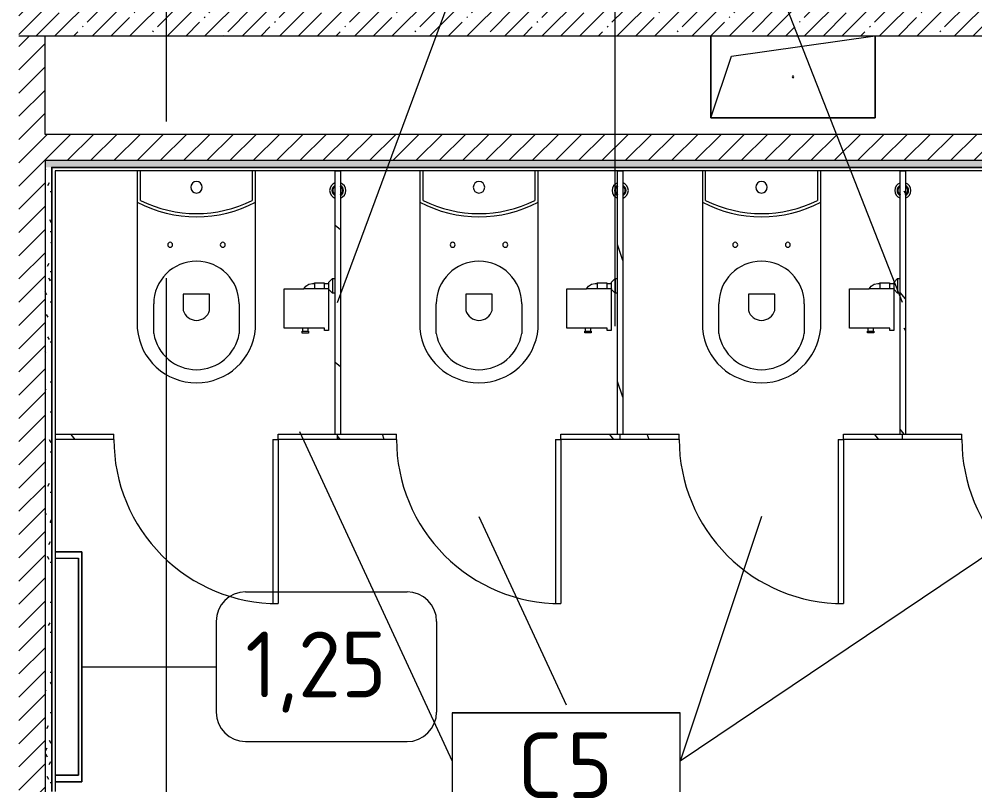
# Model space of a CAD drawing. Header units: millimetres. Extents: x 81566 to 292854, y -8553 to 29000.
# Drawn here: x 94211 to 97119, y 8101 to 10431 of the extents above; entities that cross this region are included whole.
import ezdxf

# ---------------------------------------------------------------- set-up
doc = ezdxf.new("R2010")
doc.units = ezdxf.units.MM
doc.linetypes.add('Осевая', pattern=[3175, 635, -476.25, 1587.5, -476.25])
for name, color, linetype, lineweight in [('A-DETL-GENF', 7, 'Continuous', 9), ('A-DOOR', 7, 'Continuous', 9), ('A-GENM', 7, 'Continuous', 9), ('A-GENM-IDEN', 7, 'Continuous', 9), ('A-WALL', 7, 'Continuous', 9), ('I-FURN-IDEN', 7, 'Continuous', 9), ('I-WALL', 7, 'Continuous', 9), ('P-SANR-FIXT-2', 7, 'Continuous', 13), ('Оси-2', 7, 'Осевая', 9)]:
    doc.layers.add(name, color=color, linetype=linetype, lineweight=lineweight)
for name, color, linetype, lineweight, true_color in [('A-DOOR-1', 7, 'Continuous', 9, 0xc0c0c0), ('A-WALL-1', 9, 'Continuous', 9, 0x808080), ('A-WALL-FNSH-1', 9, 'Continuous', 9, 0x808080), ('I-FURN-1', 9, 'Continuous', 9, 0x808080), ('P-SANR-FIXT-1', 9, 'Continuous', 13, 0x808080)]:
    doc.layers.add(name, color=color, linetype=linetype, lineweight=lineweight, true_color=true_color)
doc.styles.add('GOST Common', font='GOST_Common.ttf', dxfattribs={"height": 200})
pattern_1 = [(45, (0, 0), (-35.35534, 35.35534), [])]
pattern_2 = [(0, (0, 0), (121.92, 30.48), [10.058, -81.382, 10.058, -81.382, -487.68]), (0, (0, 0), (121.92, 30.48), [-182.88, 10.058, -172.822, 10.058, -81.382, -213.36]), (0, (0, 0), (121.92, 30.48), [-457.2, 10.058, -50.902, 10.058, -142.342]), (120, (45.72, 15.24), (-87.356454, 90.345817), [10.058, -81.382, 10.058, -81.382, -487.68]), (120, (45.72, 15.24), (-87.356454, 90.345817), [-182.88, 10.058, -172.822, 10.058, -81.382, -213.36]), (120, (45.72, 15.24), (-87.356454, 90.345817), [-457.2, 10.058, -50.902, 10.058, -142.342]), (240, (60.96, 76.2), (-34.563546, -120.825817), [10.058, -81.382, 10.058, -81.382, -487.68]), (240, (60.96, 76.2), (-34.563546, -120.825817), [-182.88, 10.058, -172.822, 10.058, -81.382, -213.36]), (240, (60.96, 76.2), (-34.563546, -120.825817), [-457.2, 10.058, -50.902, 10.058, -142.342])]
pattern_3 = [(288.435, (95141.21, 9160), (416.50086, -832.99954), [158.05, -1159.038]), (319.399, (95191.19, 9010.06), (2499.010644, -2082.486787), [76.799, -3763.143]), (316.848, (94833, 8960.08), (6247.5402574, -5830.957739), [182.691, -8951.868]), (289.983, (94966.28, 8835.13), (1249.49393, -3332.002656), [97.5, -4777.508]), (270, (94999.6, 9160), (416.5, -416.5), [83.3, -333.2]), (298.443, (94999.6, 9076.7), (-2915.5071394, 5414.4962996), [227.365, -11140.87]), (264.289, (95107.89, 8876.78), (416.5263, 3748.496867), [83.716, -4102.058]), (309.806, (95099.56, 8793.48), (-1666.01521, 2082.48651), [65.059, -3187.91])]
pattern_4 = [(288.435, (96001.21, 9160), (416.50086, -832.99954), [158.05, -1159.038]), (319.399, (96051.19, 9010.06), (2499.010644, -2082.486787), [76.799, -3763.143]), (316.848, (95693, 8960.08), (6247.5402574, -5830.957739), [182.691, -8951.868]), (289.983, (95826.28, 8835.13), (1249.49393, -3332.002656), [97.5, -4777.508]), (270, (95859.6, 9160), (416.5, -416.5), [83.3, -333.2]), (298.443, (95859.6, 9076.7), (-2915.5071394, 5414.4962996), [227.365, -11140.87]), (264.289, (95967.89, 8876.78), (416.5263, 3748.496867), [83.716, -4102.058]), (309.806, (95959.56, 8793.48), (-1666.01521, 2082.48651), [65.059, -3187.91])]
pattern_5 = [(288.435, (96861.21, 9160), (416.50086, -832.99954), [158.05, -1159.038]), (319.399, (96911.19, 9010.06), (2499.010644, -2082.486787), [76.799, -3763.143]), (316.848, (96553, 8960.08), (6247.5402574, -5830.957739), [182.691, -8951.868]), (289.983, (96686.28, 8835.13), (1249.49393, -3332.002656), [97.5, -4777.508]), (270, (96719.6, 9160), (416.5, -416.5), [83.3, -333.2]), (298.443, (96719.6, 9076.7), (-2915.5071394, 5414.4962996), [227.365, -11140.87]), (264.289, (96827.89, 8876.78), (416.5263, 3748.496867), [83.716, -4102.058]), (309.806, (96819.56, 8793.48), (-1666.01521, 2082.48651), [65.059, -3187.91])]

# ---------------------------------------------------------------- blocks, each defined once
blk = doc.blocks.new('GM_Отверстие прямоугольное _в плите_ - Отверстие-V8-План расстановки мебели и оборудования 2 этажа в осях 23-33')
at = {"layer": 'A-GENM'}
for p, q in [((-250, -125), (-250, 125)), ((-250, 125), (-250, -125)), ((-187.5, 62.5), (250, 125)), ((250, 125), (250, -125)), ((250, -125), (250, 125)), ((-250, -125), (-187.5, 62.5)), ((250, -125), (-250, -125)), ((-250, -125), (250, -125))]:
    blk.add_line(p, q, dxfattribs=at)
for start, end in [(360, 180), (180, 360)]:
    blk.add_arc((0, 0), 2.5, start, end, dxfattribs=at)
blk = doc.blocks.new('Вешалка - 1_25-V73-План расстановки мебели и оборудования 2 этажа в осях 23-33')
at = {"layer": 'I-FURN-1'}
for p, q in [((350, 55), (-350, 55)), ((-350, 55), (-350, -26.5)), ((-350, -26.5), (-350, 55)), ((-350, 55), (350, 55)), ((-330.4, -26.5), (-330.4, 44.4)), ((-330.4, -26.5), (-330.4, 44.4)), ((-330.4, 44.4), (330.2, 44.4)), ((330.2, 44.4), (-330.4, 44.4)), ((330.2, 44.4), (330.2, -26.5)), ((330.2, -26.5), (330.2, 44.4)), ((350, -26.5), (350, 55)), ((350, 55), (350, -26.5))]:
    blk.add_line(p, q, dxfattribs=at)
blk = doc.blocks.new('FP_170-План расстановки мебели и оборудования 2 этажа в осях 23-33')
at = {"layer": 'A-GENM'}
blk.add_line((0, 8), (0, -8), dxfattribs=at)
blk = doc.blocks.new('131_Сантехническая перегородка 6 - СП-1-30839354-План расстановки мебели и оборудования 2 этажа в осях 23-33')
at = {"layer": 'A-GENM'}
h = blk.add_hatch(dxfattribs=at)
h.set_pattern_fill('FP_44', color=256, style=0, pattern_type=2)
h.set_pattern_definition([(198.435, (9968, -96791.59), (-832.99954, -416.50086), [158.05, -1159.038]), (229.399, (9818.06, -96841.565), (-2082.486787, -2499.010644), [76.799, -3763.143]), (226.848, (9768.08, -96483.375), (-5830.957739, -6247.5402574), [182.691, -8951.868]), (199.983, (9643.13, -96616.655), (-3332.002656, -1249.49393), [97.5, -4777.508]), (180, (9968, -96649.98), (-416.5, -416.5), [83.3, -333.2]), (208.443, (9884.7, -96649.975), (5414.4962996, 2915.5071394), [227.365, -11140.87]), (174.289, (9684.78, -96758.265), (3748.496867, -416.5263), [83.716, -4102.058]), (219.806, (9601.48, -96749.935), (2082.48651, 1666.01521), [65.059, -3187.91])])
h.paths.add_polyline_path([(800, -0.4), (800, 8), (50, 8), (50, -8), (800, -8)])
for p, q in [((0, 8), (50, 8)), ((50, 8), (800, 8)), ((50, -8), (0, -8)), ((800, -8), (50, -8))]:
    blk.add_line(p, q, dxfattribs=at)
at = {"layer": 'A-GENM', "flags": 128}
for points in [[(71.5, 8), (71.1, 8.5), (70.8, 9), (70.4, 9.5), (70, 9.9), (69.6, 10.4), (69.2, 10.8), (68.8, 11.2), (68.3, 11.6), (67.8, 12), (67.3, 12.3), (66.8, 12.7), (66.3, 13), (65.8, 13.3), (65.3, 13.6), (64.7, 13.8), (64.2, 14), (63.6, 14.3), (63, 14.4), (62.4, 14.6), (61.9, 14.7), (61.3, 14.9), (60.7, 14.9), (60.1, 15), (59.5, 15.1), (58.9, 15.1), (58.3, 15.1), (57.7, 15), (57.1, 15), (56.5, 14.9), (55.9, 14.8), (55.3, 14.7), (54.7, 14.5), (54.1, 14.4), (53.5, 14.2), (53, 13.9), (52.4, 13.7), (51.9, 13.4), (51.4, 13.2), (50.8, 12.9), (50.3, 12.5), (49.8, 12.2), (49.3, 11.8), (48.9, 11.4), (48.4, 11), (48, 10.6), (47.6, 10.2), (47.2, 9.7), (46.8, 9.3), (46.4, 8.8), (46.1, 8.3), (45.9, 8)], [(45.9, -8), (46.3, -8.5), (46.6, -9), (47, -9.5), (47.4, -9.9), (47.8, -10.4), (48.2, -10.8), (48.6, -11.2), (49.1, -11.6), (49.6, -12), (50, -12.3), (50.5, -12.7), (51.1, -13), (51.6, -13.3), (52.1, -13.6), (52.7, -13.8), (53.2, -14), (53.8, -14.3), (54.4, -14.4), (54.9, -14.6), (55.5, -14.7), (56.1, -14.9), (56.7, -14.9), (57.3, -15), (57.9, -15.1), (58.5, -15.1), (59.1, -15.1), (59.7, -15), (60.3, -15), (60.9, -14.9), (61.5, -14.8), (62.1, -14.7), (62.7, -14.5), (63.3, -14.4), (63.8, -14.2), (64.4, -13.9), (65, -13.7), (65.5, -13.4), (66, -13.2), (66.6, -12.9), (67.1, -12.5), (67.6, -12.2), (68, -11.8), (68.5, -11.4), (69, -11), (69.4, -10.6), (69.8, -10.2), (70.2, -9.7), (70.6, -9.3), (70.9, -8.8), (71.3, -8.3), (71.5, -8)]]:
    blk.add_lwpolyline(points, dxfattribs=at)
at = {"layer": 'A-GENM'}
for radius, start, end in [(24.6, 19.9113, 160.0887), (17.6, 28.9731, 151.0269), (15.1, 78.8699, 146.2189), (15.1, 33.7811, 53.124), (24.6, 199.9113, 340.0887), (17.6, 208.9731, 331.0269), (15.1, 213.7811, 233.124), (15.1, 258.8699, 326.2189)]:
    blk.add_arc((58.7, 0), radius, start, end, dxfattribs=at)
blk.add_blockref('FP_170-План расстановки мебели и оборудования 2 этажа в осях 23-33', (0, 0), dxfattribs=at)
blk = doc.blocks.new('131_Сантехническая перегородка_Дверь 5 - СД-1-30835617-План расстановки мебели и оборудования 2 этажа в осях 23-33')
at = {"layer": 'A-DOOR'}
h = blk.add_hatch(dxfattribs=at)
h.set_pattern_fill('FP_46', color=256, style=0, pattern_type=2)
h.set_pattern_definition(pattern_3)
h.paths.add_polyline_path([(750, 8), (750, -8), (928.5, -8), (928.5, 8)])
at = {"layer": 'A-GENM'}
h = blk.add_hatch(dxfattribs=at)
h.set_pattern_fill('FP_46', color=256, style=0, pattern_type=2)
h.set_pattern_definition(pattern_3)
h.paths.add_polyline_path([(70, 8), (70, -8), (250, -8), (250, 8)])
at = {"layer": 'A-DOOR-1'}
for p, q in [((266, 508), (250, 508)), ((250, 8), (250, 508)), ((266, 8), (266, 508)), ((266, 8), (250, 8))]:
    blk.add_line(p, q, dxfattribs=at)
blk.add_arc((250, 8), 500, 360, 90, dxfattribs=at)
at = {"layer": 'A-GENM'}
for p, q in [((70, 8), (250, 8)), ((70, 8), (70, -8)), ((250, 8), (250, -8)), ((750, 8), (928.5, 8)), ((750, 8), (750, -8)), ((250, -8), (70, -8)), ((928.5, -8), (750, -8))]:
    blk.add_line(p, q, dxfattribs=at)
blk = doc.blocks.new('131_Сантехническая перегородка_Дверь 5 - СД-1-V171-План расстановки мебели и оборудования 2 этажа в осях 23-33')
at = {"layer": 'A-DOOR'}
h = blk.add_hatch(dxfattribs=at)
h.set_pattern_fill('FP_47', color=256, style=0, pattern_type=2)
h.set_pattern_definition(pattern_4)
h.paths.add_polyline_path([(750, 8), (750, -8), (930, -8), (930, 8)])
at = {"layer": 'A-GENM'}
h = blk.add_hatch(dxfattribs=at)
h.set_pattern_fill('FP_47', color=256, style=0, pattern_type=2)
h.set_pattern_definition(pattern_4)
h.paths.add_polyline_path([(70, 8), (70, -8), (250, -8), (250, 8)])
at = {"layer": 'A-DOOR-1'}
for p, q in [((266, 508), (250, 508)), ((250, 8), (250, 508)), ((266, 8), (266, 508)), ((266, 8), (250, 8))]:
    blk.add_line(p, q, dxfattribs=at)
blk.add_arc((250, 8), 500, 360, 90, dxfattribs=at)
at = {"layer": 'A-GENM'}
for p, q in [((70, 8), (250, 8)), ((70, 8), (70, -8)), ((250, 8), (250, -8)), ((750, 8), (930, 8)), ((750, 8), (750, -8)), ((930, 8), (930, -8)), ((250, -8), (70, -8)), ((930, -8), (750, -8))]:
    blk.add_line(p, q, dxfattribs=at)
blk = doc.blocks.new('131_Сантехническая перегородка_Дверь 5 - СД-1-V172-План расстановки мебели и оборудования 2 этажа в осях 23-33')
at = {"layer": 'A-DOOR'}
h = blk.add_hatch(dxfattribs=at)
h.set_pattern_fill('FP_48', color=256, style=0, pattern_type=2)
h.set_pattern_definition(pattern_5)
h.paths.add_polyline_path([(930, 8), (750, 8), (750, -8), (930, -8)])
at = {"layer": 'A-GENM'}
h = blk.add_hatch(dxfattribs=at)
h.set_pattern_fill('FP_48', color=256, style=0, pattern_type=2)
h.set_pattern_definition(pattern_5)
h.paths.add_polyline_path([(70, 8), (70, -8), (250, -8), (250, 8)])
at = {"layer": 'A-DOOR-1'}
for p, q in [((266, 508), (250, 508)), ((250, 8), (250, 508)), ((266, 8), (266, 508)), ((266, 8), (250, 8))]:
    blk.add_line(p, q, dxfattribs=at)
blk.add_arc((250, 8), 500, 360, 90, dxfattribs=at)
at = {"layer": 'A-GENM'}
for p, q in [((70, 8), (250, 8)), ((70, 8), (70, -8)), ((250, 8), (250, -8)), ((750, 8), (930, 8)), ((750, 8), (750, -8)), ((930, 8), (930, -8)), ((250, -8), (70, -8)), ((930, -8), (750, -8))]:
    blk.add_line(p, q, dxfattribs=at)
blk = doc.blocks.new('131_Сантехническая перегородка_Дверь 5 - СД-1-V173-План расстановки мебели и оборудования 2 этажа в осях 23-33')
at = {"layer": 'A-GENM'}
h = blk.add_hatch(dxfattribs=at)
h.set_pattern_fill('FP_49', color=256, style=0, pattern_type=2)
h.set_pattern_definition([(288.435, (97721.21, 9160), (416.50086, -832.99954), [158.05, -1159.038]), (319.399, (97771.19, 9010.06), (2499.010644, -2082.486787), [76.799, -3763.143]), (316.848, (97413, 8960.08), (6247.5402574, -5830.957739), [182.691, -8951.868]), (289.983, (97546.28, 8835.13), (1249.49393, -3332.002656), [97.5, -4777.508]), (270, (97579.6, 9160), (416.5, -416.5), [83.3, -333.2]), (298.443, (97579.6, 9076.7), (-2915.5071394, 5414.4962996), [227.365, -11140.87]), (264.289, (97687.89, 8876.78), (416.5263, 3748.496867), [83.716, -4102.058]), (309.806, (97679.56, 8793.48), (-1666.01521, 2082.48651), [65.059, -3187.91])])
h.paths.add_polyline_path([(70, 8), (70, -8), (250, -8), (250, 8)])
at = {"layer": 'A-DOOR-1'}
for p, q in [((266, 508), (250, 508)), ((250, 8), (250, 508)), ((266, 8), (266, 508)), ((266, 8), (250, 8))]:
    blk.add_line(p, q, dxfattribs=at)
blk.add_arc((250, 8), 500, 360, 90, dxfattribs=at)
at = {"layer": 'A-GENM'}
for p, q in [((70, 8), (250, 8)), ((70, 8), (70, -8)), ((250, 8), (250, -8)), ((750, 8), (930, 8)), ((750, 8), (750, -8)), ((930, 8), (930, -8)), ((250, -8), (70, -8)), ((930, -8), (750, -8))]:
    blk.add_line(p, q, dxfattribs=at)
blk = doc.blocks.new('FP_179-План расстановки мебели и оборудования 2 этажа в осях 23-33')
at = {"layer": 'A-GENM'}
blk.add_line((0, 8), (0, -8), dxfattribs=at)
blk = doc.blocks.new('131_Сантехническая перегородка 6 - СП-1-V178-План расстановки мебели и оборудования 2 этажа в осях 23-33')
at = {"layer": 'A-GENM'}
h = blk.add_hatch(dxfattribs=at)
h.set_pattern_fill('FP_54', color=256, style=0, pattern_type=2)
h.set_pattern_definition([(198.435, (9968, -95931.96), (-832.99954, -416.50086), [158.051, -1159.038]), (229.399, (9818.06, -95981.94), (-2082.486787, -2499.010644), [76.799, -3763.143]), (226.848, (9768.08, -95623.75), (-5830.957739, -6247.5402574), [182.691, -8951.868]), (199.983, (9643.13, -95757.03), (-3332.002656, -1249.49393), [97.5, -4777.508]), (180, (9968, -95790.35), (-416.5, -416.5), [83.3, -333.2]), (208.443, (9884.7, -95790.35), (5414.4962996, 2915.5071394), [227.365, -11140.87]), (174.289, (9684.78, -95898.64), (3748.496867, -416.5263), [83.716, -4102.058]), (219.806, (9601.48, -95890.31), (2082.48651, 1666.01521), [65.059, -3187.91])])
h.paths.add_polyline_path([(800, -0.7), (800, 8), (50, 8), (50, -8), (800, -8)])
for p, q in [((0, 8), (50, 8)), ((50, 8), (800, 8)), ((50, -8), (0, -8)), ((800, -8), (50, -8))]:
    blk.add_line(p, q, dxfattribs=at)
at = {"layer": 'A-GENM', "flags": 128}
for points in [[(71.5, 8), (71.1, 8.5), (70.8, 9), (70.4, 9.5), (70, 9.9), (69.6, 10.4), (69.2, 10.8), (68.8, 11.2), (68.3, 11.6), (67.8, 12), (67.3, 12.3), (66.8, 12.7), (66.3, 13), (65.8, 13.3), (65.3, 13.6), (64.7, 13.8), (64.2, 14), (63.6, 14.3), (63, 14.4), (62.4, 14.6), (61.9, 14.7), (61.3, 14.9), (60.7, 14.9), (60.1, 15), (59.5, 15.1), (58.9, 15.1), (58.3, 15.1), (57.7, 15), (57.1, 15), (56.5, 14.9), (55.9, 14.8), (55.3, 14.7), (54.7, 14.5), (54.1, 14.4), (53.5, 14.2), (53, 13.9), (52.4, 13.7), (51.9, 13.4), (51.4, 13.2), (50.8, 12.9), (50.3, 12.5), (49.8, 12.2), (49.3, 11.8), (48.9, 11.4), (48.4, 11), (48, 10.6), (47.6, 10.2), (47.2, 9.7), (46.8, 9.3), (46.4, 8.8), (46.1, 8.3), (45.9, 8)], [(45.9, -8), (46.3, -8.5), (46.6, -9), (47, -9.5), (47.4, -9.9), (47.8, -10.4), (48.2, -10.8), (48.6, -11.2), (49.1, -11.6), (49.6, -12), (50, -12.3), (50.5, -12.7), (51.1, -13), (51.6, -13.3), (52.1, -13.6), (52.7, -13.8), (53.2, -14), (53.8, -14.3), (54.4, -14.4), (54.9, -14.6), (55.5, -14.7), (56.1, -14.9), (56.7, -14.9), (57.3, -15), (57.9, -15.1), (58.5, -15.1), (59.1, -15.1), (59.7, -15), (60.3, -15), (60.9, -14.9), (61.5, -14.8), (62.1, -14.7), (62.7, -14.5), (63.3, -14.4), (63.8, -14.2), (64.4, -13.9), (65, -13.7), (65.5, -13.4), (66, -13.2), (66.6, -12.9), (67.1, -12.5), (67.6, -12.2), (68, -11.8), (68.5, -11.4), (69, -11), (69.4, -10.6), (69.8, -10.2), (70.2, -9.7), (70.6, -9.3), (70.9, -8.8), (71.3, -8.3), (71.5, -8)]]:
    blk.add_lwpolyline(points, dxfattribs=at)
at = {"layer": 'A-GENM'}
for radius, start, end in [(24.6, 19.9113, 160.0887), (17.6, 28.9731, 151.0269), (15.1, 78.8699, 146.2189), (15.1, 33.7811, 53.124), (24.6, 199.9113, 340.0887), (17.6, 208.9731, 331.0269), (15.1, 213.7811, 233.124), (15.1, 258.8699, 326.2189)]:
    blk.add_arc((58.7, 0), radius, start, end, dxfattribs=at)
blk.add_blockref('FP_179-План расстановки мебели и оборудования 2 этажа в осях 23-33', (0, 0), dxfattribs=at)
blk = doc.blocks.new('FP_181-План расстановки мебели и оборудования 2 этажа в осях 23-33')
at = {"layer": 'A-GENM'}
blk.add_line((0, 8), (0, -8), dxfattribs=at)
blk = doc.blocks.new('131_Сантехническая перегородка 6 - СП-1-V180-План расстановки мебели и оборудования 2 этажа в осях 23-33')
at = {"layer": 'A-GENM'}
h = blk.add_hatch(dxfattribs=at)
h.set_pattern_fill('FP_55', color=256, style=0, pattern_type=2)
h.set_pattern_definition([(198.435, (9968, -95072.34), (-832.99954, -416.50086), [158.051, -1159.038]), (229.399, (9818.06, -95122.315), (-2082.486787, -2499.010644), [76.799, -3763.143]), (226.848, (9768.08, -94764.125), (-5830.957739, -6247.5402574), [182.691, -8951.868]), (199.983, (9643.13, -94897.405), (-3332.002656, -1249.49393), [97.5, -4777.508]), (180, (9968, -94930.73), (-416.5, -416.5), [83.3, -333.2]), (208.443, (9884.7, -94930.725), (5414.4962996, 2915.5071394), [227.365, -11140.87]), (174.289, (9684.78, -95039.015), (3748.496867, -416.5263), [83.716, -4102.058]), (219.806, (9601.48, -95030.685), (2082.48651, 1666.01521), [65.059, -3187.91])])
h.paths.add_polyline_path([(800, -1.1), (800, 8), (50, 8), (50, -8), (800, -8)])
for p, q in [((0, 8), (50, 8)), ((50, 8), (800, 8)), ((50, -8), (0, -8)), ((800, -8), (50, -8))]:
    blk.add_line(p, q, dxfattribs=at)
at = {"layer": 'A-GENM', "flags": 128}
for points in [[(71.5, 8), (71.1, 8.5), (70.8, 9), (70.4, 9.5), (70, 9.9), (69.6, 10.4), (69.2, 10.8), (68.8, 11.2), (68.3, 11.6), (67.8, 12), (67.3, 12.3), (66.8, 12.7), (66.3, 13), (65.8, 13.3), (65.3, 13.6), (64.7, 13.8), (64.2, 14), (63.6, 14.3), (63, 14.4), (62.4, 14.6), (61.9, 14.7), (61.3, 14.9), (60.7, 14.9), (60.1, 15), (59.5, 15.1), (58.9, 15.1), (58.3, 15.1), (57.7, 15), (57.1, 15), (56.5, 14.9), (55.9, 14.8), (55.3, 14.7), (54.7, 14.5), (54.1, 14.4), (53.5, 14.2), (53, 13.9), (52.4, 13.7), (51.9, 13.4), (51.4, 13.2), (50.8, 12.9), (50.3, 12.5), (49.8, 12.2), (49.3, 11.8), (48.9, 11.4), (48.4, 11), (48, 10.6), (47.6, 10.2), (47.2, 9.7), (46.8, 9.3), (46.4, 8.8), (46.1, 8.3), (45.9, 8)], [(45.9, -8), (46.3, -8.5), (46.6, -9), (47, -9.5), (47.4, -9.9), (47.8, -10.4), (48.2, -10.8), (48.6, -11.2), (49.1, -11.6), (49.6, -12), (50, -12.3), (50.5, -12.7), (51.1, -13), (51.6, -13.3), (52.1, -13.6), (52.7, -13.8), (53.2, -14), (53.8, -14.3), (54.4, -14.4), (54.9, -14.6), (55.5, -14.7), (56.1, -14.9), (56.7, -14.9), (57.3, -15), (57.9, -15.1), (58.5, -15.1), (59.1, -15.1), (59.7, -15), (60.3, -15), (60.9, -14.9), (61.5, -14.8), (62.1, -14.7), (62.7, -14.5), (63.3, -14.4), (63.8, -14.2), (64.4, -13.9), (65, -13.7), (65.5, -13.4), (66, -13.2), (66.6, -12.9), (67.1, -12.5), (67.6, -12.2), (68, -11.8), (68.5, -11.4), (69, -11), (69.4, -10.6), (69.8, -10.2), (70.2, -9.7), (70.6, -9.3), (70.9, -8.8), (71.3, -8.3), (71.5, -8)]]:
    blk.add_lwpolyline(points, dxfattribs=at)
at = {"layer": 'A-GENM'}
for radius, start, end in [(24.6, 19.9113, 160.0887), (17.6, 28.9731, 151.0269), (15.1, 78.8699, 146.2189), (15.1, 33.7811, 53.124), (24.6, 199.9113, 340.0887), (17.6, 208.9731, 331.0269), (15.1, 213.7811, 233.124), (15.1, 258.8699, 326.2189)]:
    blk.add_arc((58.7, 0), radius, start, end, dxfattribs=at)
blk.add_blockref('FP_181-План расстановки мебели и оборудования 2 этажа в осях 23-33', (0, 0), dxfattribs=at)
blk = doc.blocks.new('WC Seat_2 with Cistern-Wall Based - SE22-33487382-План расстановки мебели и оборудования 2 этажа в осях 23-33')
at = {"layer": 'P-SANR-FIXT-1'}
for p, q in [((-5, 410.5), (-5, 500.5)), ((255, 500.5), (255, 410.5)), ((-55, 485.5), (-55, 100.5)), ((305, 100.5), (305, 485.5)), ((85, 430.5), (85, 380.5)), ((165, 380.5), (165, 430.5)), ((85, 380.5), (165, 380.5)), ((-55, 100.5), (-55, 5.5)), ((-45, 5.5), (-45, 95.6)), ((295, 95.6), (295, 5.5)), ((305, 5.5), (305, 100.5))]:
    blk.add_line(p, q, dxfattribs=at)
for centre, radius, start, end in [((125, 469.8), 180.7, 4.9791, 175.0209), ((125, 478.7), 131.8, 9.5273, 170.4727), ((125, 418.8), 41.7, 16.2602, 163.7398), ((125, 410.5), 130, 180, 360), ((45, 230.5), 7.5, 0, 180), ((205, 230.5), 7.5, 0, 180), ((45, 230.5), 7.5, 180, 360), ((205, 230.5), 7.5, 180, 360), ((125, -237), 382.5, 61.9275, 118.0725), ((125, -247), 382.5, 63.6122, 116.3878), ((125, 55.5), 17.5, 0, 180), ((125, 55.5), 17.5, 180, 360)]:
    blk.add_arc(centre, radius, start, end, dxfattribs=at)
blk = doc.blocks.new('Sanitary_Toilet-Accessories_Gessi_Wall-mounted-paper-roll-holder-65449 - Chrome-30913797-План расстановки мебели и оборудования 2 этажа в осях 23-33')
at = {"layer": 'A-DETL-GENF'}
for p, q in [((87892.2, 19808.5), (87892.2, 19865.7)), ((87892.2, 19865.7), (88011.2, 19865.7)), ((88011.2, 19865.7), (88011.2, 19805.4)), ((87877.2, 19791.5), (87877.2, 19810.5)), ((87877.2, 19810.5), (87883.2, 19810.5)), ((87883.2, 19810.5), (87883.2, 19808.5)), ((87883.2, 19808.5), (87883.2, 19793.5)), ((87883.2, 19808.5), (87892.2, 19808.5)), ((87892.2, 19793.5), (87892.2, 19808.5)), ((88011.2, 19730), (88011.2, 19805.4)), ((88011.2, 19805.4), (88019.6, 19799.9)), ((87883.2, 19791.5), (87877.2, 19791.5)), ((87892.2, 19793.5), (87883.2, 19793.5)), ((87883.2, 19793.5), (87883.2, 19791.5)), ((87892.2, 19742.7), (87892.2, 19793.5)), ((88019.6, 19799.9), (88026, 19790.3)), ((88026, 19790.3), (88028.2, 19779)), ((88028.2, 19779), (88028.2, 19773.5)), ((88028.2, 19773.5), (88011.2, 19773.5)), ((88028.2, 19773.5), (88029.7, 19773.5)), ((88029.7, 19773.5), (88029.7, 19743.5)), ((87884.7, 19730.7), (87884.7, 19742.7)), ((87884.7, 19742.7), (87892.2, 19742.7)), ((88011.2, 19730.7), (87884.7, 19730.7)), ((87998.2, 19711), (87998.3, 19719)), ((87998.3, 19719), (88009.7, 19730)), ((88043.1, 19719), (87998.3, 19719)), ((88009.7, 19730), (88013.2, 19730)), ((88028.2, 19743.5), (88011.2, 19743.5)), ((88013.2, 19730), (88011.2, 19730.7)), ((88011.2, 19730), (88029.7, 19730)), ((88029.7, 19743.5), (88028.2, 19743.5)), ((88028.2, 19743.5), (88028.2, 19730)), ((88028.2, 19730), (88031.7, 19730)), ((88031.7, 19730), (88043.1, 19719)), ((88043.1, 19719), (88043.2, 19711)), ((88043.2, 19711), (87998.2, 19711))]:
    blk.add_line(p, q, dxfattribs=at)
blk = doc.blocks.new('Sanitary_Toilet-Accessories_Gessi_Wall-mounted-paper-roll-holder-65449 - Chrome-V223-План расстановки мебели и оборудования 2 этажа в осях 23-33')
at = {"layer": 'A-DETL-GENF'}
for p, q in [((95953, 9624.3), (95964.3, 9626.6)), ((95964.3, 9626.6), (95969.8, 9626.6)), ((95969.8, 9626.6), (95969.8, 9628.1)), ((95969.8, 9628.1), (95999.8, 9628.1)), ((95969.8, 9626.6), (95969.8, 9609.6)), ((95999.8, 9628.1), (95999.8, 9626.6)), ((95999.8, 9626.6), (95999.8, 9609.6)), ((95999.8, 9626.6), (96013.3, 9626.6)), ((96013.3, 9630.1), (96024.3, 9641.5)), ((96013.3, 9626.6), (96013.3, 9630.1)), ((96013.3, 9609.6), (96013.3, 9628.1)), ((96024.3, 9641.5), (96032.3, 9641.6)), ((96024.3, 9641.4), (96024.3, 9596.7)), ((95877.6, 9490.6), (95877.6, 9609.6)), ((95877.6, 9609.6), (95937.9, 9609.6)), ((95937.9, 9609.6), (95943.5, 9617.9)), ((96013.3, 9609.6), (95937.9, 9609.6)), ((95943.5, 9617.9), (95953, 9624.3)), ((96013.3, 9611.6), (96012.6, 9609.6)), ((96012.6, 9609.6), (96012.6, 9483.1)), ((96013.3, 9608.1), (96013.3, 9611.6)), ((96024.3, 9596.6), (96013.3, 9608.1)), ((96032.3, 9596.6), (96024.3, 9596.6)), ((95934.8, 9490.6), (95877.6, 9490.6)), ((95932.8, 9475.6), (95932.8, 9481.6)), ((95932.8, 9481.6), (95934.8, 9481.6)), ((95949.8, 9490.6), (95934.8, 9490.6)), ((95934.8, 9481.6), (95934.8, 9490.6)), ((95934.8, 9481.6), (95949.8, 9481.6)), ((96000.6, 9490.6), (95949.8, 9490.6)), ((95949.8, 9490.6), (95949.8, 9481.6)), ((95949.8, 9481.6), (95951.8, 9481.6)), ((95951.8, 9481.6), (95951.8, 9475.6)), ((96000.6, 9483.1), (96000.6, 9490.6)), ((96012.6, 9483.1), (96000.6, 9483.1)), ((95951.8, 9475.6), (95932.8, 9475.6))]:
    blk.add_line(p, q, dxfattribs=at)
blk = doc.blocks.new('Sanitary_Toilet-Accessories_Gessi_Wall-mounted-paper-roll-holder-65449 - Chrome-V224-План расстановки мебели и оборудования 2 этажа в осях 23-33')
at = {"layer": 'A-DETL-GENF'}
for p, q in [((96813, 9624.3), (96824.3, 9626.6)), ((96824.3, 9626.6), (96829.8, 9626.6)), ((96829.8, 9626.6), (96829.8, 9628.1)), ((96829.8, 9628.1), (96859.8, 9628.1)), ((96829.8, 9626.6), (96829.8, 9609.6)), ((96859.8, 9628.1), (96859.8, 9626.6)), ((96859.8, 9626.6), (96859.8, 9609.6)), ((96859.8, 9626.6), (96873.3, 9626.6)), ((96873.3, 9630.1), (96884.3, 9641.5)), ((96873.3, 9626.6), (96873.3, 9630.1)), ((96873.3, 9609.6), (96873.3, 9628.1)), ((96884.3, 9641.5), (96891.9, 9641.6)), ((96884.3, 9641.4), (96884.3, 9596.7)), ((96737.6, 9490.6), (96737.6, 9609.6)), ((96737.6, 9609.6), (96797.9, 9609.6)), ((96797.9, 9609.6), (96803.5, 9617.9)), ((96873.3, 9609.6), (96797.9, 9609.6)), ((96803.5, 9617.9), (96813, 9624.3)), ((96873.3, 9611.6), (96872.6, 9609.6)), ((96872.6, 9609.6), (96872.6, 9483.1)), ((96873.3, 9608.1), (96873.3, 9611.6)), ((96884.3, 9596.6), (96873.3, 9608.1)), ((96891.9, 9596.6), (96884.3, 9596.6)), ((96794.8, 9490.6), (96737.6, 9490.6)), ((96792.8, 9475.6), (96792.8, 9481.6)), ((96792.8, 9481.6), (96794.8, 9481.6)), ((96809.8, 9490.6), (96794.8, 9490.6)), ((96794.8, 9481.6), (96794.8, 9490.6)), ((96794.8, 9481.6), (96809.8, 9481.6)), ((96860.6, 9490.6), (96809.8, 9490.6)), ((96809.8, 9490.6), (96809.8, 9481.6)), ((96809.8, 9481.6), (96811.8, 9481.6)), ((96811.8, 9481.6), (96811.8, 9475.6)), ((96860.6, 9483.1), (96860.6, 9490.6)), ((96872.6, 9483.1), (96860.6, 9483.1)), ((96811.8, 9475.6), (96792.8, 9475.6))]:
    blk.add_line(p, q, dxfattribs=at)
blk = doc.blocks.new('Марка_Мебель - В прямоуг_Balcon_Марка-25523697-План расстановки мебели и оборудования 2 этажа в осях 23-33')
at = {"layer": 'I-FURN-IDEN'}
for p, q in [((-2.455, 2.278), (2.455, 2.278)), ((-3.355, 1.378), (-3.355, -1.384)), ((3.355, 1.378), (3.355, -1.378)), ((-2.461, -2.278), (2.455, -2.278))]:
    blk.add_line(p, q, dxfattribs=at)
for centre, radius, start, end in [((-2.455, 1.378), 0.9, 90, 180), ((2.455, 1.378), 0.9, 0, 90), ((-2.461, -1.384), 0.893, 180, 270), ((2.455, -1.378), 0.9, 270, 0)]:
    blk.add_arc(centre, radius, start, end, dxfattribs=at)
blk = doc.blocks.new('Mark Reiling - Mark Reiling-26174330-План расстановки мебели и оборудования 2 этажа в осях 23-33')
at = {"layer": 'A-GENM-IDEN'}
for p, q in [((-3.47, 1.49), (-3.47, -1.663)), ((-3.47, 1.49), (3.47, 1.49)), ((3.47, 1.49), (-3.47, 1.49)), ((-3.47, 1.49), (-3.47, -1.663)), ((3.47, -1.663), (3.47, 1.49)), ((3.47, -1.663), (3.47, 1.49)), ((-3.47, -1.663), (3.47, -1.663)), ((-3.47, -1.663), (3.47, -1.663))]:
    blk.add_line(p, q, dxfattribs=at)

msp = doc.modelspace()

# ---------------------------------------------------------------- hatches: boundary and pattern name
at = {"layer": 'I-WALL'}
h = msp.add_hatch(dxfattribs=at)
h.set_pattern_fill('FP_2', color=256, style=0, pattern_type=2)
h.set_pattern_definition([(45, (0, 0), (-57.024626, 57.024626), []), (45, (57.025, 0), (-57.024626, 57.024626), [100.806, -20.161, 3.353, -16.808])])
h.paths.add_polyline_path([(101610, 10380), (101610, 10600), (94210, 10600), (94210, 10380), (101379.2, 10380)])
h = msp.add_hatch(dxfattribs=at)
h.set_pattern_fill('FP_5', color=256, style=0, pattern_type=2)
h.set_pattern_definition(pattern_1)
h.paths.add_polyline_path([(94266.3, 5400), (94290, 5400), (94290, 10380), (94210, 10380), (94210, 5400)])
h = msp.add_hatch(dxfattribs=at)
h.set_pattern_fill('FP_5', color=256, style=0, pattern_type=2)
h.set_pattern_definition(pattern_1)
h.paths.add_polyline_path([(101060, 10000), (101080, 10000), (101080, 10080), (94290, 10080), (94290, 10000), (100086, 10000)])
h = msp.add_hatch(dxfattribs=at)
h.set_pattern_fill('FP_41', color=256, style=0, pattern_type=2)
h.set_pattern_definition(pattern_2)
h.paths.add_polyline_path([(101060, 9980), (101060, 10000), (94290, 10000), (94290, 9980), (100086, 9980)])
h = msp.add_hatch(dxfattribs=at)
h.set_pattern_fill('FP_41', color=256, style=0, pattern_type=2)
h.set_pattern_definition(pattern_2)
h.paths.add_polyline_path([(94290, 8060), (94310, 8060), (94310, 9980), (94290, 9980), (94290, 8220.5)])

# ---------------------------------------------------------------- linework, layer by layer
at = {"layer": 'A-GENM-IDEN'}
for p, q in [((95179.5, 9568), (95677.8, 10914.2)), ((96899.5, 9568), (96371.7, 10914.2)), ((96024.8, 9496.3), (96024.8, 10742.2)), ((95064.1, 9175.8), (95528.4, 8172.6)), ((95609.5, 8917.7), (95875.4, 8344.6)), ((97329.5, 8917.7), (96222.4, 8172.6)), ((96469.5, 8917.7), (96222.4, 8172.6))]:
    msp.add_line(p, q, dxfattribs=at)
at = {"layer": 'A-WALL'}
for p, q in [((101080, 10000), (94290, 10000)), ((94290, 10000), (94290, 8060)), ((94310, 9980), (101060, 9980)), ((94310, 9980), (94310, 8080))]:
    msp.add_line(p, q, dxfattribs=at)
at = {"layer": 'A-WALL-1'}
for p, q in [((94210, 10380), (101610, 10380)), ((94290, 10080), (94290, 10380)), ((101080, 10080), (94290, 10080))]:
    msp.add_line(p, q, dxfattribs=at)
at = {"layer": 'A-WALL-FNSH-1'}
for q in [(101059, 9979), (94311, 8080)]:
    msp.add_line((94311, 9979), q, dxfattribs=at)
at = {"layer": 'I-FURN-IDEN'}
msp.add_line((94402.5, 8460), (94810.5, 8460), dxfattribs=at)
at = {"layer": 'I-WALL'}
for p, q in [((101060, 9969), (94321, 9969)), ((94321, 9969), (94321, 8080))]:
    msp.add_line(p, q, dxfattribs=at)
at = {"layer": 'Оси-2'}
msp.add_line((94660, 593.7), (94660, 19415.1), dxfattribs=at)

# ---------------------------------------------------------------- block references
at = {"layer": 'A-GENM'}
msp.add_blockref('GM_Отверстие прямоугольное _в плите_ - Отверстие-V8-План расстановки мебели и оборудования 2 этажа в осях 23-33', (96566.1, 10255), dxfattribs=at)
for name, p, rotation in [('131_Сантехническая перегородка 6 - СП-1-V180-План расстановки мебели и оборудования 2 этажа в осях 23-33', (95180.6, 9968), 270.0000000000007), ('131_Сантехническая перегородка 6 - СП-1-V178-План расстановки мебели и оборудования 2 этажа в осях 23-33', (96040.3, 9968), 270.0000000000007), ('131_Сантехническая перегородка 6 - СП-1-30839354-План расстановки мебели и оборудования 2 этажа в осях 23-33', (96899.9, 9968), 270.0000000000007), ('131_Сантехническая перегородка_Дверь 5 - СД-1-30835617-План расстановки мебели и оборудования 2 этажа в осях 23-33', (95249.5, 9160), 180), ('131_Сантехническая перегородка_Дверь 5 - СД-1-V171-План расстановки мебели и оборудования 2 этажа в осях 23-33', (96109.5, 9160), 180), ('131_Сантехническая перегородка_Дверь 5 - СД-1-V172-План расстановки мебели и оборудования 2 этажа в осях 23-33', (96969.5, 9160), 180), ('131_Сантехническая перегородка_Дверь 5 - СД-1-V173-План расстановки мебели и оборудования 2 этажа в осях 23-33', (97829.5, 9160), 180)]:
    msp.add_blockref(name, p, dxfattribs=dict(at, rotation=rotation))
at = {"layer": 'A-GENM-IDEN', "xscale": 99.99999999999993, "yscale": 99.99999999999993, "zscale": 99.99999999999993}
msp.add_blockref('Mark Reiling - Mark Reiling-26174330-План расстановки мебели и оборудования 2 этажа в осях 23-33', (95875.4, 8171.1), dxfattribs=at)
at = {"layer": 'I-FURN-1', "rotation": 270.0000000000007}
msp.add_blockref('Вешалка - 1_25-V73-План расстановки мебели и оборудования 2 этажа в осях 23-33', (94347.5, 8460), dxfattribs=at)
at = {"layer": 'I-FURN-IDEN', "xscale": 99.99999999999993, "yscale": 99.99999999999993, "zscale": 99.99999999999993}
msp.add_blockref('Марка_Мебель - В прямоуг_Balcon_Марка-25523697-План расстановки мебели и оборудования 2 этажа в осях 23-33', (95146, 8460), dxfattribs=at)
at = {"layer": 'P-SANR-FIXT-1', "rotation": 180}
for p in [(94875.8, 9974.5), (95735.4, 9974.5), (96595.1, 9974.5)]:
    msp.add_blockref('WC Seat_2 with Cistern-Wall Based - SE22-33487382-План расстановки мебели и оборудования 2 этажа в осях 23-33', p, dxfattribs=at)
at = {"layer": 'P-SANR-FIXT-2', "rotation": 90.00000000000087}
msp.add_blockref('Sanitary_Toilet-Accessories_Gessi_Wall-mounted-paper-roll-holder-65449 - Chrome-30913797-План расстановки мебели и оборудования 2 этажа в осях 23-33', (114883.3, -78401.7), dxfattribs=at)
at = {"layer": 'P-SANR-FIXT-2'}
for name in ['Sanitary_Toilet-Accessories_Gessi_Wall-mounted-paper-roll-holder-65449 - Chrome-V223-План расстановки мебели и оборудования 2 этажа в осях 23-33', 'Sanitary_Toilet-Accessories_Gessi_Wall-mounted-paper-roll-holder-65449 - Chrome-V224-План расстановки мебели и оборудования 2 этажа в осях 23-33']:
    msp.add_blockref(name, (0, 0), dxfattribs=at)

# ---------------------------------------------------------------- texts
at = {"layer": 'A-GENM-IDEN', "char_height": 200, "width": 176.371, "attachment_point": 1, "style": 'GOST Common'}
for s, insert in [('\\fGOST Common|b0|i0|c204|p34|;С', (95733.3, 8260.2)), ('\\fGOST Common|b0|i0|c204|p34|;5', (95878.8, 8260.2))]:
    msp.add_mtext(s, dxfattribs=dict(at, insert=insert))
at = {"layer": 'I-FURN-IDEN', "insert": (94899.5, 8567.1), "char_height": 200, "width": 561.181, "attachment_point": 1, "style": 'GOST Common'}
msp.add_mtext('1,25', dxfattribs=at)

doc.saveas('drawing.dxf')
